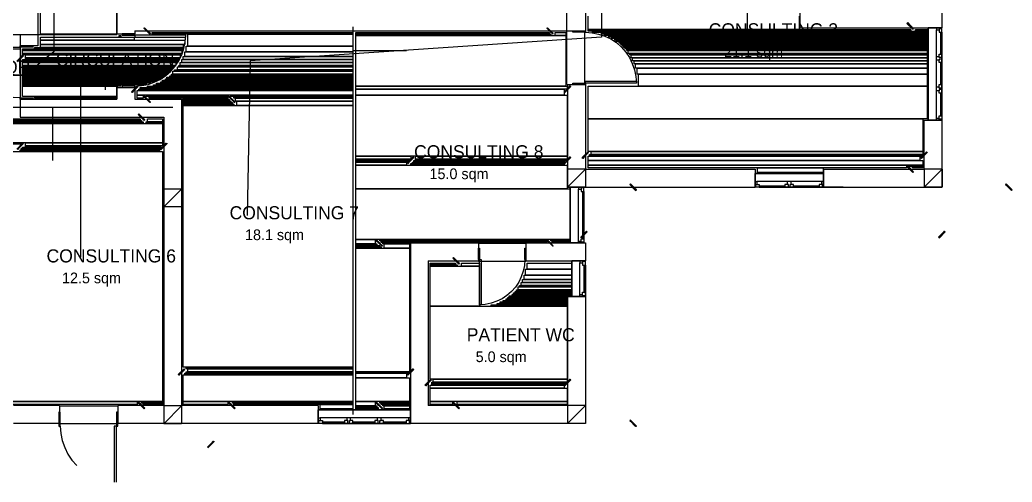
# Model space of a CAD drawing. Header units: millimetres. Extents: x -1419 to 55175, y -17366 to 3110.
# Drawn here: x 37899 to 54571, y -17305 to -9535 of the extents above; entities that cross this region are included whole.
import ezdxf

# ---------------------------------------------------------------- set-up
doc = ezdxf.new("R2010")
doc.units = ezdxf.units.MM
for name, color, linetype in [('COLUMN', 7, 'CONTINUOUS'), ('DOOR-EXISTING', 8, 'CONTINUOUS'), ('DOOR-NEW', 1, 'CONTINUOUS'), ('FLOW-PATIENT', 5, 'CONTINUOUS'), ('OPENING-CASED', 4, 'CONTINUOUS'), ('ROOM-AREA', 8, 'CONTINUOUS'), ('ROOM-TEXT', 7, 'CONTINUOUS'), ('WALL-EXISTING', 7, 'CONTINUOUS'), ('WALL-NEW', 1, 'CONTINUOUS'), ('ZONE-CLINIC', 5, 'CONTINUOUS'), ('ZONE-COMMON', 8, 'CONTINUOUS')]:
    doc.layers.add(name, color=color, linetype=linetype)

msp = doc.modelspace()

# ---------------------------------------------------------------- linework, layer by layer
at = {"layer": 'COLUMN'}
for p, q in [((39980.5, -9677), (39990.3, -9667.2)), ((39990.3, -9667.2), (40091.4, -9765.1)), ((46750.5, -9677), (46763.6, -9667.2)), ((46763.6, -9667.2), (46861.4, -9765.1)), ((52802.7, -9595.5), (52815.8, -9582.4)), ((52913.7, -9683.5), (52802.7, -9595.5)), ((52802.7, -9595.5), (52903.9, -9693.3)), ((52913.7, -9683.5), (52802.7, -9595.5)), ((52815.8, -9582.4), (52913.7, -9683.5)), ((40091.4, -9765.1), (39980.5, -9677)), ((39980.5, -9677), (40081.6, -9774.9)), ((40091.4, -9765.1), (39980.5, -9677)), ((40081.6, -9774.9), (40091.4, -9765.1)), ((46861.4, -9765.1), (46750.5, -9677)), ((46750.5, -9677), (46851.6, -9774.9)), ((46861.4, -9765.1), (46750.5, -9677)), ((46851.6, -9774.9), (46861.4, -9765.1)), ((52903.9, -9693.3), (52913.7, -9683.5)), ((37944.6, -10127.3), (37846.7, -10228.4)), ((37856.5, -10238.2), (37944.6, -10127.3)), ((37856.5, -10238.2), (37944.6, -10127.3)), ((37957.7, -10140.3), (37856.5, -10238.2)), ((37944.6, -10127.3), (37957.7, -10140.3)), ((39775, -10747.2), (39876.1, -10646)), ((39876.1, -10646), (39784.7, -10757)), ((39876.1, -10646), (39784.7, -10757)), ((39784.7, -10757), (39885.9, -10655.8)), ((39885.9, -10655.8), (39876.1, -10646)), ((47145.3, -10646), (47047.4, -10747.2)), ((47057.2, -10757), (47145.3, -10646)), ((47057.2, -10757), (47145.3, -10646)), ((47155.1, -10655.8), (47057.2, -10757)), ((47145.3, -10646), (47155.1, -10655.8)), ((39784.7, -10757), (39775, -10747.2)), ((39990.3, -10815.7), (39980.5, -10825.5)), ((39980.5, -10825.5), (40091.4, -10916.8)), ((39980.5, -10825.5), (40091.4, -10916.8)), ((40081.6, -10926.6), (39980.5, -10825.5)), ((40091.4, -10916.8), (39990.3, -10815.7)), ((41403, -10825.5), (41416.1, -10815.7)), ((41514, -10916.8), (41403, -10825.5)), ((41403, -10825.5), (41504.2, -10926.6)), ((41514, -10916.8), (41403, -10825.5)), ((41416.1, -10815.7), (41514, -10916.8)), ((47047.4, -10747.2), (47057.2, -10757)), ((40091.4, -10916.8), (40081.6, -10926.6)), ((41504.2, -10926.6), (41514, -10916.8)), ((39885.9, -11125.6), (39895.7, -11115.8)), ((39996.8, -11217), (39885.9, -11125.6)), ((39885.9, -11125.6), (39987, -11226.8)), ((39996.8, -11217), (39885.9, -11125.6)), ((39895.7, -11115.8), (39996.8, -11217)), ((39987, -11226.8), (39996.8, -11217)), ((37846.7, -11706.4), (37944.6, -11605.2)), ((37944.6, -11605.2), (37856.5, -11716.2)), ((37944.6, -11605.2), (37856.5, -11716.2)), ((37856.5, -11716.2), (37957.7, -11615)), ((37957.7, -11615), (37944.6, -11605.2)), ((40359, -11605.2), (40261.1, -11706.4)), ((40270.9, -11716.2), (40359, -11605.2)), ((40270.9, -11716.2), (40359, -11605.2)), ((40372, -11615), (40270.9, -11716.2)), ((40359, -11605.2), (40372, -11615)), ((40261.1, -11706.4), (40270.9, -11716.2)), ((44404.7, -11938), (44505.8, -11836.9)), ((44505.8, -11836.9), (44417.7, -11947.8)), ((44505.8, -11836.9), (44417.7, -11947.8)), ((44515.6, -11846.7), (44505.8, -11836.9)), ((47145.3, -11836.9), (47047.4, -11938)), ((47057.2, -11947.8), (47145.3, -11836.9)), ((47057.2, -11947.8), (47145.3, -11836.9)), ((47145.3, -11836.9), (47155.1, -11846.7)), ((47344.3, -11849.9), (47445.5, -11752.1)), ((47445.5, -11752.1), (47357.4, -11863)), ((47445.5, -11752.1), (47357.4, -11863)), ((47357.4, -11863), (47455.2, -11761.9)), ((47455.2, -11761.9), (47445.5, -11752.1)), ((53135.5, -11752.1), (53037.6, -11849.9)), ((53047.4, -11863), (53135.5, -11752.1)), ((53047.4, -11863), (53135.5, -11752.1)), ((53145.3, -11761.9), (53047.4, -11863)), ((53135.5, -11752.1), (53145.3, -11761.9)), ((44417.7, -11947.8), (44404.7, -11938)), ((44417.7, -11947.8), (44515.6, -11846.7)), ((47047.4, -11938), (47057.2, -11947.8)), ((47155.1, -11846.7), (47057.2, -11947.8)), ((47357.4, -11863), (47344.3, -11849.9)), ((52815.8, -11990.2), (52802.7, -12000)), ((52802.7, -12000), (52913.7, -12091.4)), ((52802.7, -12000), (52913.7, -12091.4)), ((52903.9, -12101.2), (52802.7, -12000)), ((52913.7, -12091.4), (52815.8, -11990.2)), ((53037.6, -11849.9), (53047.4, -11863)), ((47102.9, -12045.7), (47102.9, -12345.9)), ((47102.9, -12345.9), (47403, -12045.7)), ((47403, -12045.7), (47102.9, -12045.7)), ((47102.9, -12345.9), (47403, -12045.7)), ((47403, -12045.7), (47403, -12345.9)), ((52913.7, -12091.4), (52903.9, -12101.2)), ((53093.1, -12045.7), (53093.1, -12345.9)), ((53093.1, -12345.9), (53393.3, -12045.7)), ((53393.3, -12045.7), (53093.1, -12045.7)), ((53093.1, -12345.9), (53393.3, -12045.7)), ((53393.3, -12045.7), (53393.3, -12345.9)), ((48146.9, -12300.2), (48156.7, -12290.4)), ((48257.9, -12391.5), (48146.9, -12300.2)), ((48146.9, -12300.2), (48244.8, -12401.3)), ((48257.9, -12391.5), (48146.9, -12300.2)), ((48156.7, -12290.4), (48257.9, -12391.5)), ((54469.9, -12290.4), (54460.1, -12300.2)), ((54460.1, -12300.2), (54571.1, -12391.5)), ((54460.1, -12300.2), (54571.1, -12391.5)), ((54561.3, -12401.3), (54460.1, -12300.2)), ((54571.1, -12391.5), (54469.9, -12290.4)), ((40316.6, -12378.5), (40316.6, -12678.7)), ((40316.6, -12678.7), (40616.7, -12378.5)), ((40616.7, -12378.5), (40316.6, -12378.5)), ((40316.6, -12678.7), (40616.7, -12378.5)), ((40616.7, -12378.5), (40616.7, -12678.7)), ((47403, -12345.9), (47102.9, -12345.9)), ((48244.8, -12401.3), (48257.9, -12391.5)), ((53393.3, -12345.9), (53093.1, -12345.9)), ((54571.1, -12391.5), (54561.3, -12401.3)), ((40616.7, -12678.7), (40316.6, -12678.7)), ((47321.5, -13187.6), (47419.3, -13086.5)), ((47419.3, -13086.5), (47331.3, -13197.4)), ((47419.3, -13086.5), (47331.3, -13197.4)), ((47331.3, -13197.4), (47432.4, -13099.5)), ((47432.4, -13099.5), (47419.3, -13086.5)), ((53435.7, -13086.5), (53334.5, -13187.6)), ((53347.6, -13197.4), (53435.7, -13086.5)), ((53347.6, -13197.4), (53435.7, -13086.5)), ((53445.5, -13099.5), (53347.6, -13197.4)), ((53435.7, -13086.5), (53445.5, -13099.5)), ((43882.6, -13243.1), (43892.4, -13230)), ((43993.6, -13331.2), (43882.6, -13243.1)), ((43882.6, -13243.1), (43983.8, -13341)), ((43993.6, -13331.2), (43882.6, -13243.1)), ((43892.4, -13230), (43993.6, -13331.2)), ((43983.8, -13341), (43993.6, -13331.2)), ((46763.6, -13230), (46750.5, -13243.1)), ((46750.5, -13243.1), (46861.4, -13331.2)), ((46750.5, -13243.1), (46861.4, -13331.2)), ((46851.6, -13341), (46750.5, -13243.1)), ((46861.4, -13331.2), (46763.6, -13230)), ((46861.4, -13331.2), (46851.6, -13341)), ((47331.3, -13197.4), (47321.5, -13187.6)), ((53334.5, -13187.6), (53347.6, -13197.4)), ((45174.6, -13543.3), (45184.4, -13530.2)), ((45285.6, -13631.4), (45174.6, -13543.3)), ((45174.6, -13543.3), (45272.5, -13641.1)), ((45285.6, -13631.4), (45174.6, -13543.3)), ((45184.4, -13530.2), (45285.6, -13631.4)), ((45272.5, -13641.1), (45285.6, -13631.4)), ((40561.3, -15497.6), (40659.1, -15399.7)), ((40571, -15507.4), (40561.3, -15497.6)), ((40659.1, -15399.7), (40571, -15507.4)), ((40659.1, -15399.7), (40571, -15507.4)), ((40571, -15507.4), (40672.2, -15409.5)), ((40672.2, -15409.5), (40659.1, -15399.7)), ((44505.8, -15399.7), (44404.7, -15497.6)), ((44404.7, -15497.6), (44417.7, -15507.4)), ((44417.7, -15507.4), (44505.8, -15399.7)), ((44417.7, -15507.4), (44505.8, -15399.7)), ((44515.6, -15409.5), (44417.7, -15507.4)), ((44505.8, -15399.7), (44515.6, -15409.5)), ((44704.8, -15673.8), (44806, -15575.9)), ((44806, -15575.9), (44717.9, -15686.8)), ((44806, -15575.9), (44717.9, -15686.8)), ((44717.9, -15686.8), (44815.8, -15585.7)), ((44815.8, -15585.7), (44806, -15575.9)), ((47145.3, -15575.9), (47047.4, -15673.8)), ((47057.2, -15686.8), (47145.3, -15575.9)), ((47057.2, -15686.8), (47145.3, -15575.9)), ((47155.1, -15585.7), (47057.2, -15686.8)), ((47145.3, -15575.9), (47155.1, -15585.7)), ((44717.9, -15686.8), (44704.8, -15673.8)), ((47047.4, -15673.8), (47057.2, -15686.8)), ((39895.7, -15960.9), (39885.9, -15970.7)), ((39885.9, -15970.7), (39996.8, -16062)), ((39885.9, -15970.7), (39996.8, -16062)), ((39987, -16071.8), (39885.9, -15970.7)), ((39996.8, -16062), (39895.7, -15960.9)), ((41416.1, -15960.9), (41403, -15970.7)), ((41403, -15970.7), (41514, -16062)), ((41403, -15970.7), (41514, -16062)), ((41504.2, -16071.8), (41403, -15970.7)), ((41514, -16062), (41416.1, -15960.9)), ((43892.4, -15960.9), (43882.6, -15970.7)), ((43882.6, -15970.7), (43993.6, -16062)), ((43882.6, -15970.7), (43993.6, -16062)), ((43983.8, -16071.8), (43882.6, -15970.7)), ((43993.6, -16062), (43892.4, -15960.9)), ((45184.4, -15960.9), (45174.6, -15970.7)), ((45174.6, -15970.7), (45285.6, -16062)), ((45174.6, -15970.7), (45285.6, -16062)), ((45272.5, -16071.8), (45174.6, -15970.7)), ((45285.6, -16062), (45184.4, -15960.9)), ((39996.8, -16062), (39987, -16071.8)), ((40316.6, -16022.9), (40316.6, -16323)), ((40316.6, -16323), (40616.7, -16022.9)), ((40616.7, -16022.9), (40316.6, -16022.9)), ((40316.6, -16323), (40616.7, -16022.9)), ((40616.7, -16022.9), (40616.7, -16323)), ((41514, -16062), (41504.2, -16071.8)), ((43993.6, -16062), (43983.8, -16071.8)), ((45285.6, -16062), (45272.5, -16071.8)), ((47102.9, -16016.3), (47102.9, -16316.5)), ((47102.9, -16316.5), (47403, -16016.3)), ((47403, -16016.3), (47102.9, -16016.3)), ((47102.9, -16316.5), (47403, -16016.3)), ((47403, -16016.3), (47403, -16316.5)), ((40616.7, -16323), (40316.6, -16323)), ((47403, -16316.5), (47102.9, -16316.5)), ((48156.7, -16261), (48146.9, -16270.8)), ((48146.9, -16270.8), (48257.9, -16362.2)), ((48146.9, -16270.8), (48257.9, -16362.2)), ((48244.8, -16372), (48146.9, -16270.8)), ((48257.9, -16362.2), (48156.7, -16261)), ((48257.9, -16362.2), (48244.8, -16372)), ((41151.8, -16613.4), (41050.7, -16714.6)), ((41060.4, -16724.3), (41151.8, -16613.4)), ((41060.4, -16724.3), (41151.8, -16613.4)), ((41161.6, -16623.2), (41060.4, -16724.3)), ((41151.8, -16613.4), (41161.6, -16623.2)), ((41050.7, -16714.6), (41060.4, -16724.3))]:
    msp.add_line(p, q, dxfattribs=at)
at = {"layer": 'DOOR-EXISTING'}
for p, q in [((39830.4, -9771.6), (39618.4, -9771.6)), ((39618.4, -9771.6), (39618.4, -9794.5)), ((39618.4, -9794.5), (39830.4, -9794.5)), ((39830.4, -9794.5), (39830.4, -9771.6)), ((40685.2, -9794.5), (39830.4, -9794.5)), ((39830.4, -9794.5), (39830.4, -9827.1)), ((39830.4, -9827.1), (40685.2, -9827.1)), ((40678.7, -9905.4), (40685.2, -9794.5)), ((40685.2, -9827.1), (40685.2, -9794.5)), ((47187.7, -9742.3), (47187.7, -9719.4)), ((47187.7, -9719.4), (47399.8, -9719.4)), ((47399.8, -9742.3), (47187.7, -9742.3)), ((47399.8, -9719.4), (47399.8, -9742.3)), ((47399.8, -9742.3), (47514, -9752.1)), ((47514, -9752.1), (47621.6, -9774.9)), ((47621.6, -9774.9), (47729.3, -9810.8)), ((47729.3, -9810.8), (47830.4, -9856.5)), ((53161.6, -10515.5), (53161.6, -9670.5)), ((53161.6, -9670.5), (53161.6, -11220.3)), ((53390, -9670.5), (53161.6, -9670.5)), ((53298.6, -9670.5), (53298.6, -9703.1)), ((53298.6, -9703.1), (53344.3, -9703.1)), ((53298.6, -10610.1), (53298.6, -9703.1)), ((53390, -9683.5), (53344.3, -9683.5)), ((53344.3, -9683.5), (53344.3, -9703.1)), ((53344.3, -9703.1), (53344.3, -9742.3)), ((53344.3, -9742.3), (53390, -9742.3)), ((53367.2, -9742.3), (53367.2, -10111)), ((53390, -9742.3), (53390, -9670.5)), ((53390, -9742.3), (53390, -10515.5)), ((53390, -11148.5), (53390, -9742.3)), ((37044.1, -9993.5), (37902.2, -9993.5)), ((37902.2, -9993.5), (37902.2, -9970.7)), ((37902.2, -9970.7), (38114.3, -9970.7)), ((38114.3, -9993.5), (37902.2, -9993.5)), ((37902.2, -9993.5), (37902.2, -10026.1)), ((38114.3, -9970.7), (38114.3, -9993.5)), ((40655.9, -10016.3), (40678.7, -9905.4)), ((47830.4, -9856.5), (47921.8, -9918.5)), ((47921.8, -9918.5), (48006.6, -9993.5)), ((48006.6, -9993.5), (48081.7, -10078.3)), ((53390, -9973.9), (53390, -10443.7)), ((37902.2, -10026.1), (37044.1, -10026.1)), ((40571, -10221.9), (40620, -10120.7)), ((40620, -10120.7), (40655.9, -10016.3)), ((48081.7, -10078.3), (48143.7, -10169.7)), ((48143.7, -10169.7), (48189.3, -10270.8)), ((53298.6, -10182.7), (53298.6, -10150.1)), ((53298.6, -10150.1), (53344.3, -10150.1)), ((53344.3, -10150.1), (53344.3, -10111)), ((53344.3, -10111), (53390, -10111)), ((53344.3, -10169.7), (53344.3, -10150.1)), ((53390, -10169.7), (53344.3, -10169.7)), ((53390, -10111), (53390, -10182.7)), ((40434, -10398.1), (40509.1, -10313.2)), ((40509.1, -10313.2), (40571, -10221.9)), ((48189.3, -10270.8), (48225.2, -10375.2)), ((53298.6, -10215.4), (53298.6, -10182.7)), ((53344.3, -10215.4), (53298.6, -10215.4)), ((53390, -10195.8), (53344.3, -10195.8)), ((53344.3, -10195.8), (53344.3, -10215.4)), ((53344.3, -10254.5), (53344.3, -10215.4)), ((53390, -10254.5), (53344.3, -10254.5)), ((53367.2, -10254.5), (53367.2, -10623.2)), ((53390, -10182.7), (53390, -10254.5)), ((40257.8, -10535.1), (40352.4, -10473.1)), ((40352.4, -10473.1), (40434, -10398.1)), ((48225.2, -10375.2), (48248.1, -10486.2)), ((48248.1, -10486.2), (48257.9, -10600.3)), ((39830.4, -10649.3), (39618.4, -10649.3)), ((39618.4, -10649.3), (39618.4, -10672.1)), ((39830.4, -10649.3), (39944.6, -10639.5)), ((39830.4, -10672.1), (39830.4, -10649.3)), ((39944.6, -10639.5), (40052.3, -10619.9)), ((40052.3, -10619.9), (40156.7, -10584)), ((40156.7, -10584), (40257.8, -10535.1)), ((47187.7, -10600.3), (47399.8, -10600.3)), ((47187.7, -10619.9), (47187.7, -10600.3)), ((47399.8, -10619.9), (47187.7, -10619.9)), ((47399.8, -10600.3), (47399.8, -10564.5)), ((47399.8, -10564.5), (48257.9, -10564.5)), ((47399.8, -10600.3), (47399.8, -10619.9)), ((48257.9, -10600.3), (47399.8, -10600.3)), ((48257.9, -10564.5), (48257.9, -10600.3)), ((53161.6, -11220.3), (53161.6, -10515.5)), ((53298.6, -11187.6), (53298.6, -10548.1)), ((53298.6, -10695), (53298.6, -10662.3)), ((53298.6, -10662.3), (53344.3, -10662.3)), ((53344.3, -10662.3), (53344.3, -10623.2)), ((53344.3, -10623.2), (53390, -10623.2)), ((53344.3, -10681.9), (53344.3, -10662.3)), ((53390, -10515.5), (53390, -11148.5)), ((53390, -10587.3), (53390, -11060.4)), ((53390, -10623.2), (53390, -10695)), ((39618.4, -10672.1), (39830.4, -10672.1)), ((53298.6, -10727.6), (53298.6, -10695)), ((53344.3, -10727.6), (53298.6, -10727.6)), ((53390, -10681.9), (53344.3, -10681.9)), ((53390, -10708), (53344.3, -10708)), ((53344.3, -10708), (53344.3, -10727.6)), ((53344.3, -10766.7), (53344.3, -10727.6)), ((53390, -10766.7), (53344.3, -10766.7)), ((53367.2, -10766.7), (53367.2, -11148.5)), ((53390, -10695), (53390, -10766.7)), ((37902.2, -10848.3), (37788, -10841.8)), ((37902.2, -10871.1), (37902.2, -10848.3)), ((37902.2, -10848.3), (38114.3, -10848.3)), ((38114.3, -10871.1), (37902.2, -10871.1)), ((38114.3, -10848.3), (38114.3, -10871.1)), ((53344.3, -11187.6), (53344.3, -11148.5)), ((53344.3, -11148.5), (53390, -11148.5)), ((53390, -11148.5), (53390, -11220.3)), ((53390, -11220.3), (53161.6, -11220.3)), ((53298.6, -11220.3), (53298.6, -11187.6)), ((53298.6, -11187.6), (53344.3, -11187.6)), ((53344.3, -11207.2), (53344.3, -11187.6)), ((53390, -11207.2), (53344.3, -11207.2)), ((51096.4, -12117.5), (50251.3, -12117.5)), ((50251.3, -12117.5), (51399.8, -12117.5)), ((50251.3, -12345.9), (50251.3, -12117.5)), ((51399.8, -12117.5), (51096.4, -12117.5)), ((51399.8, -12345.9), (51399.8, -12117.5)), ((50251.3, -12254.5), (50284, -12254.5)), ((50264.4, -12345.9), (50264.4, -12300.2)), ((50264.4, -12300.2), (50284, -12300.2)), ((50284, -12254.5), (50284, -12300.2)), ((51367.2, -12254.5), (50284, -12254.5)), ((50284, -12300.2), (50323.1, -12300.2)), ((50323.1, -12300.2), (50323.1, -12345.9)), ((50323.1, -12323), (50753.8, -12323)), ((50792.9, -12300.2), (50753.8, -12300.2)), ((50753.8, -12300.2), (50753.8, -12345.9)), ((50825.6, -12254.5), (50792.9, -12254.5)), ((50792.9, -12254.5), (50792.9, -12300.2)), ((50812.5, -12300.2), (50792.9, -12300.2)), ((50812.5, -12345.9), (50812.5, -12300.2)), ((50858.2, -12254.5), (50825.6, -12254.5)), ((50838.6, -12345.9), (50838.6, -12300.2)), ((50838.6, -12300.2), (50858.2, -12300.2)), ((50858.2, -12300.2), (50858.2, -12254.5)), ((50897.3, -12300.2), (50858.2, -12300.2)), ((50897.3, -12345.9), (50897.3, -12300.2)), ((50897.3, -12323), (51204, -12323)), ((50946.3, -12323), (51331.3, -12323)), ((51367.2, -12300.2), (51331.3, -12300.2)), ((51331.3, -12300.2), (51331.3, -12345.9)), ((51399.8, -12254.5), (51367.2, -12254.5)), ((51367.2, -12254.5), (51367.2, -12300.2)), ((51386.7, -12300.2), (51367.2, -12300.2)), ((51386.7, -12345.9), (51386.7, -12300.2)), ((47145.3, -13285.5), (47145.3, -12345.9)), ((47145.3, -12345.9), (47145.3, -13285.5)), ((47376.9, -12345.9), (47145.3, -12345.9)), ((47285.6, -12345.9), (47285.6, -12378.5)), ((47285.6, -12378.5), (47331.3, -12378.5)), ((47285.6, -13252.9), (47285.6, -12378.5)), ((47376.9, -12358.9), (47331.3, -12358.9)), ((47331.3, -12358.9), (47331.3, -12378.5)), ((47331.3, -12378.5), (47331.3, -12417.6)), ((47331.3, -12417.6), (47376.9, -12417.6)), ((47350.8, -12417.6), (47350.8, -12786.3)), ((47350.8, -12456.8), (47350.8, -13213.7)), ((47376.9, -12417.6), (47376.9, -12345.9)), ((47376.9, -12417.6), (47376.9, -13024.5)), ((47376.9, -13024.5), (47376.9, -12417.6)), ((50323.1, -12345.9), (50251.3, -12345.9)), ((50323.1, -12345.9), (51096.4, -12345.9)), ((51729.3, -12345.9), (50323.1, -12345.9)), ((50551.5, -12345.9), (51024.6, -12345.9)), ((50753.8, -12345.9), (50825.6, -12345.9)), ((50766.8, -12345.9), (51239.9, -12345.9)), ((50825.6, -12345.9), (50897.3, -12345.9)), ((51096.4, -12345.9), (51729.3, -12345.9)), ((51331.3, -12345.9), (51399.8, -12345.9)), ((47376.9, -13024.5), (47376.9, -13285.5)), ((47376.9, -13285.5), (47145.3, -13285.5)), ((47285.6, -13285.5), (47285.6, -13252.9)), ((47285.6, -13252.9), (47331.3, -13252.9)), ((47331.3, -13252.9), (47331.3, -13213.7)), ((47331.3, -13213.7), (47376.9, -13213.7)), ((47331.3, -13272.5), (47331.3, -13252.9)), ((47376.9, -13272.5), (47331.3, -13272.5)), ((47376.9, -13213.7), (47376.9, -13285.5)), ((45602.1, -13562.8), (45602.1, -13373.6)), ((45602.1, -13373.6), (45621.6, -13373.6)), ((45621.6, -13373.6), (45621.6, -13562.8)), ((46381.8, -13562.8), (46381.8, -13373.6)), ((46381.8, -13373.6), (46401.4, -13373.6)), ((46401.4, -13373.6), (46401.4, -13562.8)), ((45621.6, -13562.8), (45602.1, -13562.8)), ((45621.6, -14323), (45621.6, -13562.8)), ((45621.6, -13562.8), (45651, -13562.8)), ((45651, -13562.8), (45651, -14323)), ((46375.3, -13664), (46355.7, -13758.6)), ((46381.8, -13562.8), (46375.3, -13664)), ((46401.4, -13562.8), (46381.8, -13562.8)), ((47171.4, -14186), (47171.4, -13585.7)), ((47171.4, -13585.7), (47171.4, -14186)), ((47399.8, -13585.7), (47171.4, -13585.7)), ((47308.4, -13585.7), (47308.4, -13618.3)), ((47308.4, -13618.3), (47354.1, -13618.3)), ((47308.4, -14150.1), (47308.4, -13618.3)), ((47399.8, -13598.7), (47354.1, -13598.7)), ((47354.1, -13598.7), (47354.1, -13618.3)), ((47354.1, -13618.3), (47354.1, -13657.5)), ((47354.1, -13657.5), (47399.8, -13657.5)), ((47376.9, -13657.5), (47376.9, -14026.1)), ((47399.8, -13657.5), (47399.8, -13585.7)), ((47399.8, -13657.5), (47399.8, -14150.1)), ((47399.8, -14150.1), (47399.8, -13657.5)), ((46355.7, -13758.6), (46323.1, -13853.2)), ((47376.9, -13696.6), (47376.9, -14114.2)), ((46280.7, -13944.6), (46225.2, -14026.1)), ((46323.1, -13853.2), (46280.7, -13944.6)), ((47399.8, -13925), (47399.8, -14186)), ((46081.7, -14166.4), (46000.1, -14221.9)), ((46156.7, -14101.2), (46081.7, -14166.4)), ((46225.2, -14026.1), (46156.7, -14101.2)), ((47308.4, -14186), (47308.4, -14153.4)), ((47308.4, -14153.4), (47354.1, -14153.4)), ((47354.1, -14153.4), (47354.1, -14114.2)), ((47354.1, -14114.2), (47399.8, -14114.2)), ((47354.1, -14173), (47354.1, -14153.4)), ((47399.8, -14114.2), (47399.8, -14186)), ((45719.5, -14316.5), (45621.6, -14323)), ((45651, -14323), (45621.6, -14323)), ((45817.4, -14296.9), (45719.5, -14316.5)), ((45912, -14264.3), (45817.4, -14296.9)), ((46000.1, -14221.9), (45912, -14264.3)), ((47399.8, -14186), (47171.4, -14186)), ((47399.8, -14173), (47354.1, -14173)), ((38577.6, -16127.3), (38554.7, -16127.3)), ((38554.7, -16127.3), (38554.7, -16362.2)), ((38577.6, -16362.2), (38577.6, -16127.3)), ((39520.5, -16127.3), (39520.5, -16362.2)), ((39546.6, -16127.3), (39520.5, -16127.3)), ((39546.6, -16362.2), (39546.6, -16127.3)), ((43755.4, -16088.1), (42910.4, -16088.1)), ((42910.4, -16088.1), (44460.1, -16088.1)), ((42910.4, -16316.5), (42910.4, -16088.1)), ((44460.1, -16088.1), (43755.4, -16088.1)), ((44460.1, -16316.5), (44460.1, -16088.1)), ((42910.4, -16225.2), (42943, -16225.2)), ((42982.1, -16316.5), (42910.4, -16316.5)), ((42923.4, -16316.5), (42923.4, -16270.8)), ((42923.4, -16270.8), (42943, -16270.8)), ((42943, -16225.2), (42943, -16270.8)), ((43850, -16225.2), (42943, -16225.2)), ((42943, -16270.8), (42982.1, -16270.8)), ((42982.1, -16270.8), (42982.1, -16316.5)), ((42982.1, -16293.7), (43350.8, -16293.7)), ((42982.1, -16316.5), (43755.4, -16316.5)), ((44388.3, -16316.5), (42982.1, -16316.5)), ((43213.8, -16316.5), (43683.6, -16316.5)), ((43390, -16270.8), (43350.8, -16270.8)), ((43350.8, -16270.8), (43350.8, -16316.5)), ((43350.8, -16316.5), (43422.6, -16316.5)), ((43422.6, -16225.2), (43390, -16225.2)), ((43390, -16225.2), (43390, -16270.8)), ((43409.6, -16270.8), (43390, -16270.8)), ((43409.6, -16316.5), (43409.6, -16270.8)), ((43455.2, -16225.2), (43422.6, -16225.2)), ((43422.6, -16316.5), (43494.4, -16316.5)), ((43435.7, -16316.5), (43435.7, -16270.8)), ((43435.7, -16270.8), (43455.2, -16270.8)), ((43455.2, -16270.8), (43455.2, -16225.2)), ((43494.4, -16270.8), (43455.2, -16270.8)), ((43494.4, -16316.5), (43494.4, -16270.8)), ((43494.4, -16293.7), (43863.1, -16293.7)), ((43755.4, -16316.5), (44388.3, -16316.5)), ((44427.5, -16225.2), (43788, -16225.2)), ((43827.2, -16316.5), (44300.3, -16316.5)), ((43902.2, -16270.8), (43863.1, -16270.8)), ((43863.1, -16270.8), (43863.1, -16316.5)), ((43863.1, -16316.5), (43934.8, -16316.5)), ((43934.8, -16225.2), (43902.2, -16225.2)), ((43902.2, -16225.2), (43902.2, -16270.8)), ((43921.8, -16270.8), (43902.2, -16270.8)), ((43921.8, -16316.5), (43921.8, -16270.8)), ((43967.5, -16225.2), (43934.8, -16225.2)), ((43934.8, -16316.5), (44006.6, -16316.5)), ((43947.9, -16316.5), (43947.9, -16270.8)), ((43947.9, -16270.8), (43967.5, -16270.8)), ((43967.5, -16270.8), (43967.5, -16225.2)), ((44006.6, -16270.8), (43967.5, -16270.8)), ((44006.6, -16316.5), (44006.6, -16270.8)), ((44006.6, -16293.7), (44388.3, -16293.7)), ((44427.5, -16270.8), (44388.3, -16270.8)), ((44388.3, -16270.8), (44388.3, -16316.5)), ((44388.3, -16316.5), (44460.1, -16316.5)), ((44460.1, -16225.2), (44427.5, -16225.2)), ((44427.5, -16225.2), (44427.5, -16270.8)), ((44447.1, -16270.8), (44427.5, -16270.8)), ((44447.1, -16316.5), (44447.1, -16270.8)), ((38554.7, -16362.2), (38577.6, -16362.2)), ((38577.6, -16362.2), (38587.4, -16486.2)), ((38587.4, -16486.2), (38610.2, -16606.9)), ((39520.5, -16362.2), (39484.6, -16362.2)), ((39484.6, -16362.2), (39484.6, -17305.1)), ((39520.5, -16362.2), (39546.6, -16362.2)), ((39520.5, -17305.1), (39520.5, -16362.2)), ((38610.2, -16606.9), (38652.6, -16724.3)), ((38652.6, -16724.3), (38704.8, -16835.3)), ((38704.8, -16835.3), (38773.3, -16936.4)), ((38773.3, -16936.4), (38854.9, -17027.8))]:
    msp.add_line(p, q, dxfattribs=at)
at = {"layer": 'DOOR-NEW'}
for p, q in [((43495, -10050), (44395, -10050)), ((38445, -11000), (38445, -11900))]:
    msp.add_line(p, q, dxfattribs=at)
at = {"layer": 'FLOW-PATIENT'}
for p, q in [((47670, -6575), (47670, -9825)), ((38470, -6925), (38470, -10075)), ((50120, -8825), (50120, -9825)), ((47670, -9825), (41770, -10225)), ((38470, -10075), (37970, -10475)), ((41770, -10225), (41720, -12825)), ((37970, -10475), (33620, -10425)), ((36320, -10425), (38920, -10475)), ((38920, -10475), (38920, -13525))]:
    msp.add_line(p, q, dxfattribs=at)
at = {"layer": 'OPENING-CASED'}
for p, q in [((47085, -9422.5), (47085, -10619.9)), ((37902.2, -9780), (39530.3, -9780)), ((47385, -9719.4), (47385, -10619.9)), ((37905, -9970.7), (37905, -10871.1)), ((45602.1, -13290), (46401.4, -13290)), ((45602.1, -13590), (46401.4, -13590)), ((38564.5, -16020), (39546.6, -16020)), ((38564.5, -16320), (39546.6, -16320))]:
    msp.add_line(p, q, dxfattribs=at)
at = {"layer": 'WALL-EXISTING'}
for p, q in [((53390, -6939.7), (53390, -9670.5)), ((47399.8, -8329.5), (47399.8, -9719.4)), ((51001.7, -8179.5), (51001.7, -9670.5)), ((38202.4, -9305.1), (38202.4, -9970.7)), ((39530.3, -9422.5), (39530.3, -9719.4)), ((39530.3, -9422.5), (39530.3, -9771.6)), ((37902.2, -9788), (34982.1, -9788)), ((37902.2, -9788), (37902.2, -9970.7)), ((39530.3, -9771.6), (39830.4, -9771.6)), ((39830.4, -9719.4), (47399.8, -9719.4)), ((39830.4, -9719.4), (39830.4, -9771.6)), ((51001.7, -9670.5), (53390, -9670.5)), ((38202.4, -9970.7), (37902.2, -9970.7)), ((47099.6, -10619.9), (47399.8, -10619.9)), ((47099.6, -10619.9), (47099.6, -12345.9)), ((47399.8, -10619.9), (47399.8, -12045.7)), ((39530.3, -10672.1), (39830.4, -10672.1)), ((39530.3, -10672.1), (39530.3, -10871.1)), ((39830.4, -10672.1), (39830.4, -10871.1)), ((37902.2, -10871.1), (39530.3, -10871.1)), ((37902.2, -10871.1), (37902.2, -11171.3)), ((39830.4, -10871.1), (40616.7, -10871.1)), ((40616.7, -10871.1), (40616.7, -16016.3)), ((37902.2, -11171.3), (40316.6, -11171.3)), ((40316.6, -11171.3), (40316.6, -16016.3)), ((53089.8, -11220.3), (53390, -11220.3)), ((53089.8, -11220.3), (53089.8, -12045.7)), ((53390, -11220.3), (53390, -12345.9)), ((47399.8, -12045.7), (50251.3, -12045.7)), ((50251.3, -12045.7), (50251.3, -12345.9)), ((51399.8, -12045.7), (53089.8, -12045.7)), ((51399.8, -12045.7), (51399.8, -12345.9)), ((47099.6, -12345.9), (50251.3, -12345.9)), ((51399.8, -12345.9), (53390, -12345.9)), ((44460.1, -13285.5), (45602.1, -13285.5)), ((44460.1, -13285.5), (44460.1, -16316.5)), ((45602.1, -13285.5), (45602.1, -13585.7)), ((46401.4, -13285.5), (47399.8, -13285.5)), ((46401.4, -13285.5), (46401.4, -13585.7)), ((47399.8, -13285.5), (47399.8, -13585.7)), ((44760.3, -13585.7), (45602.1, -13585.7)), ((44760.3, -13585.7), (44760.3, -16016.3)), ((46401.4, -13585.7), (47399.8, -13585.7)), ((47099.6, -14186), (47399.8, -14186)), ((47099.6, -14186), (47099.6, -16016.3)), ((47399.8, -14186), (47399.8, -16316.5)), ((38564.5, -16016.3), (37791.3, -16016.3)), ((38564.5, -16016.3), (38564.5, -16316.5)), ((39546.6, -16016.3), (39546.6, -16316.5)), ((40316.6, -16016.3), (39546.6, -16016.3)), ((42910.4, -16016.3), (40616.7, -16016.3)), ((42910.4, -16016.3), (42910.4, -16316.5)), ((47099.6, -16016.3), (44760.3, -16016.3)), ((38564.5, -16316.5), (37791.3, -16316.5)), ((40316.6, -16316.5), (39546.6, -16316.5)), ((42910.4, -16316.5), (40316.6, -16316.5)), ((47399.8, -16316.5), (44460.1, -16316.5))]:
    msp.add_line(p, q, dxfattribs=at)
at = {"layer": 'WALL-NEW'}
for p, q in [((43495, -9650), (43495, -16166)), ((32162, -11000), (40467, -11000))]:
    msp.add_line(p, q, dxfattribs=at)
at = {"layer": 'ZONE-CLINIC'}
for p, q in [((47445, -9700), (47445, -9475)), ((50995, -9475), (50995, -9700)), ((40120, -9750), (43495, -9750)), ((40120, -9775), (40120, -9750)), ((43495, -9775), (40120, -9775)), ((40720, -9775), (43495, -9775)), ((40720, -9975), (40720, -9775)), ((43495, -9750), (43495, -9775)), ((43495, -9775), (43495, -9975)), ((43545, -9750), (46795, -9750)), ((43545, -9775), (43545, -9750)), ((46795, -9775), (43545, -9775)), ((43545, -9775), (46820, -9775)), ((43545, -9800), (43545, -9775)), ((46820, -9800), (43545, -9800)), ((43545, -9800), (47070, -9800)), ((43545, -10650), (43545, -9800)), ((46795, -9750), (46795, -9775)), ((46820, -9775), (46820, -9800)), ((46895, -9750), (47070, -9750)), ((46895, -9800), (46895, -9750)), ((47070, -9800), (46895, -9800)), ((47070, -9750), (47070, -9800)), ((47070, -9800), (47070, -10650)), ((50995, -9700), (47445, -9700)), ((47445, -9700), (52870, -9700)), ((47445, -9725), (47445, -9700)), ((52870, -9725), (47445, -9725)), ((47520, -9725), (53145, -9725)), ((47520, -9750), (47520, -9725)), ((53145, -9750), (47520, -9750)), ((47670, -9750), (53145, -9750)), ((47670, -9775), (47670, -9750)), ((53145, -9775), (47670, -9775)), ((47720, -9775), (53145, -9775)), ((47720, -9800), (47720, -9775)), ((53145, -9800), (47720, -9800)), ((47795, -9800), (53145, -9800)), ((47795, -9825), (47795, -9800)), ((53145, -9825), (47795, -9825)), ((47845, -9825), (53145, -9825)), ((47845, -9850), (47845, -9825)), ((52870, -9700), (52870, -9725)), ((52945, -9700), (53145, -9700)), ((52945, -9725), (52945, -9700)), ((53145, -9725), (52945, -9725)), ((53145, -9700), (53145, -9725)), ((53145, -9725), (53145, -9750)), ((53145, -9750), (53145, -9775)), ((53145, -9775), (53145, -9800)), ((53145, -9800), (53145, -9825)), ((53145, -9825), (53145, -9850)), ((40695, -9975), (43495, -9975)), ((40695, -10075), (40695, -9975)), ((43495, -9975), (40720, -9975)), ((43495, -9975), (43495, -10075)), ((53145, -9850), (47845, -9850)), ((47895, -9850), (53145, -9850)), ((47895, -9875), (47895, -9850)), ((53145, -9875), (47895, -9875)), ((47920, -9875), (53145, -9875)), ((47920, -9900), (47920, -9875)), ((53145, -9900), (47920, -9900)), ((47970, -9900), (53145, -9900)), ((47970, -9925), (47970, -9900)), ((53145, -9925), (47970, -9925)), ((47995, -9925), (53145, -9925)), ((47995, -9950), (47995, -9925)), ((53145, -9950), (47995, -9950)), ((48020, -9950), (53145, -9950)), ((48020, -9975), (48020, -9950)), ((53145, -9975), (48020, -9975)), ((48045, -9975), (53145, -9975)), ((48045, -10000), (48045, -9975)), ((53145, -10000), (48045, -10000)), ((48070, -10000), (53145, -10000)), ((48070, -10025), (48070, -10000)), ((53145, -9850), (53145, -9875)), ((53145, -9875), (53145, -9900)), ((53145, -9900), (53145, -9925)), ((53145, -9925), (53145, -9950)), ((53145, -9950), (53145, -9975)), ((53145, -9975), (53145, -10000)), ((53145, -10000), (53145, -10025)), ((40645, -10150), (43495, -10150)), ((40645, -10200), (40645, -10150)), ((40670, -10075), (43495, -10075)), ((40670, -10150), (40670, -10075)), ((43495, -10150), (40670, -10150)), ((43495, -10075), (40695, -10075)), ((43495, -10075), (43495, -10150)), ((43495, -10150), (43495, -10200)), ((53145, -10025), (48070, -10025)), ((48095, -10025), (53145, -10025)), ((48095, -10050), (48095, -10025)), ((53145, -10050), (48095, -10050)), ((48120, -10050), (53145, -10050)), ((48120, -10100), (48120, -10050)), ((53145, -10100), (48120, -10100)), ((48145, -10100), (53145, -10100)), ((48145, -10125), (48145, -10100)), ((53145, -10125), (48145, -10125)), ((48170, -10125), (53145, -10125)), ((48170, -10175), (48170, -10125)), ((53145, -10025), (53145, -10050)), ((53145, -10050), (53145, -10100)), ((53145, -10100), (53145, -10125)), ((53145, -10125), (53145, -10175)), ((40545, -10325), (43495, -10325)), ((40545, -10375), (40545, -10325)), ((40570, -10300), (43495, -10300)), ((40570, -10325), (40570, -10300)), ((43495, -10325), (40570, -10325)), ((40595, -10250), (43495, -10250)), ((40595, -10300), (40595, -10250)), ((43495, -10300), (40595, -10300)), ((40620, -10200), (43495, -10200)), ((40620, -10250), (40620, -10200)), ((43495, -10250), (40620, -10250)), ((43495, -10200), (40645, -10200)), ((43495, -10200), (43495, -10250)), ((43495, -10250), (43495, -10300)), ((43495, -10300), (43495, -10325)), ((43495, -10325), (43495, -10375)), ((53145, -10175), (48170, -10175)), ((48195, -10175), (53145, -10175)), ((48195, -10225), (48195, -10175)), ((53145, -10225), (48195, -10225)), ((48220, -10225), (53145, -10225)), ((48220, -10275), (48220, -10225)), ((53145, -10275), (48220, -10275)), ((48245, -10275), (53145, -10275)), ((48245, -10350), (48245, -10275)), ((53145, -10175), (53145, -10225)), ((53145, -10225), (53145, -10275)), ((53145, -10275), (53145, -10350)), ((40370, -10500), (43495, -10500)), ((40370, -10525), (40370, -10500)), ((40420, -10475), (43495, -10475)), ((40420, -10500), (40420, -10475)), ((43495, -10500), (40420, -10500)), ((40445, -10450), (43495, -10450)), ((40445, -10475), (40445, -10450)), ((43495, -10475), (40445, -10475)), ((40470, -10400), (43495, -10400)), ((40470, -10450), (40470, -10400)), ((43495, -10450), (40470, -10450)), ((40495, -10375), (43495, -10375)), ((40495, -10400), (40495, -10375)), ((43495, -10400), (40495, -10400)), ((43495, -10375), (40545, -10375)), ((43495, -10375), (43495, -10400)), ((43495, -10400), (43495, -10450)), ((43495, -10450), (43495, -10475)), ((43495, -10475), (43495, -10500)), ((43495, -10500), (43495, -10525)), ((53145, -10350), (48245, -10350)), ((48270, -10350), (53145, -10350)), ((48270, -10450), (48270, -10350)), ((53145, -10450), (48270, -10450)), ((48295, -10450), (53145, -10450)), ((48295, -10650), (48295, -10450)), ((53145, -10350), (53145, -10450)), ((53145, -10450), (53145, -10650)), ((40045, -10650), (43495, -10650)), ((40045, -10675), (40045, -10650)), ((40145, -10625), (43495, -10625)), ((40145, -10650), (40145, -10625)), ((43495, -10650), (40145, -10650)), ((40195, -10600), (43495, -10600)), ((40195, -10625), (40195, -10600)), ((43495, -10625), (40195, -10625)), ((40270, -10575), (43495, -10575)), ((40270, -10600), (40270, -10575)), ((43495, -10600), (40270, -10600)), ((40295, -10550), (43495, -10550)), ((40295, -10575), (40295, -10550)), ((43495, -10575), (40295, -10575)), ((40345, -10525), (43495, -10525)), ((40345, -10550), (40345, -10525)), ((43495, -10550), (40345, -10550)), ((43495, -10525), (40370, -10525)), ((43495, -10525), (43495, -10550)), ((43495, -10550), (43495, -10575)), ((43495, -10575), (43495, -10600)), ((43495, -10600), (43495, -10625)), ((43495, -10625), (43495, -10650)), ((43495, -10650), (43495, -10675)), ((47070, -10650), (43545, -10650)), ((43545, -10650), (47095, -10650)), ((43545, -10700), (43545, -10650)), ((47095, -10650), (47095, -10700)), ((47445, -10650), (53145, -10650)), ((47445, -11200), (47445, -10650)), ((53145, -10650), (48295, -10650)), ((53145, -10650), (53145, -11200)), ((39870, -10725), (43495, -10725)), ((39870, -10800), (39870, -10725)), ((43495, -10800), (39870, -10800)), ((39870, -10800), (39970, -10800)), ((39870, -10850), (39870, -10800)), ((39895, -10700), (43495, -10700)), ((39895, -10725), (39895, -10700)), ((43495, -10725), (39895, -10725)), ((39920, -10675), (43495, -10675)), ((39920, -10700), (39920, -10675)), ((43495, -10700), (39920, -10700)), ((39970, -10800), (39970, -10850)), ((40020, -10800), (41395, -10800)), ((40020, -10825), (40020, -10800)), ((41395, -10825), (40020, -10825)), ((43495, -10675), (40045, -10675)), ((40070, -10825), (41395, -10825)), ((40070, -10850), (40070, -10825)), ((41395, -10800), (41395, -10825)), ((41395, -10825), (41395, -10850)), ((41445, -10800), (43495, -10800)), ((41445, -10825), (41445, -10800)), ((43495, -10825), (41445, -10825)), ((41495, -10825), (43495, -10825)), ((41495, -10850), (41495, -10825)), ((43495, -10675), (43495, -10700)), ((43495, -10700), (43495, -10725)), ((43495, -10725), (43495, -10800)), ((43495, -10800), (43495, -10825)), ((43495, -10825), (43495, -10850)), ((47095, -10700), (43545, -10700)), ((43545, -10700), (47045, -10700)), ((43545, -10800), (43545, -10700)), ((43545, -10800), (47095, -10800)), ((43545, -11825), (43545, -10800)), ((47045, -10800), (43545, -10800)), ((47045, -10700), (47045, -10800)), ((47095, -10800), (47095, -11825)), ((39970, -10850), (39870, -10850)), ((41395, -10850), (40070, -10850)), ((40645, -10850), (41395, -10850)), ((40645, -10875), (40645, -10850)), ((41395, -10875), (40645, -10875)), ((40645, -10875), (41420, -10875)), ((40645, -10900), (40645, -10875)), ((41420, -10900), (40645, -10900)), ((40645, -10900), (41445, -10900)), ((40645, -10925), (40645, -10900)), ((41445, -10925), (40645, -10925)), ((40645, -10925), (41470, -10925)), ((40645, -10950), (40645, -10925)), ((41470, -10950), (40645, -10950)), ((40645, -10950), (41495, -10950)), ((40645, -10975), (40645, -10950)), ((40645, -10975), (43495, -10975)), ((40645, -15375), (40645, -10975)), ((41495, -10975), (40645, -10975)), ((41395, -10850), (41395, -10875)), ((41420, -10875), (41420, -10900)), ((41445, -10900), (41445, -10925)), ((41470, -10925), (41470, -10950)), ((43495, -10850), (41495, -10850)), ((41495, -10950), (41495, -10975)), ((41520, -10850), (43495, -10850)), ((41520, -10900), (41520, -10850)), ((43495, -10900), (41520, -10900)), ((41545, -10900), (43495, -10900)), ((41545, -10975), (41545, -10900)), ((43495, -10975), (41545, -10975)), ((43495, -10850), (43495, -10900)), ((43495, -10900), (43495, -10975)), ((43495, -10975), (43495, -15375)), ((37695, -11200), (39920, -11200)), ((39920, -11225), (37695, -11225)), ((37695, -11225), (39945, -11225)), ((39945, -11250), (37695, -11250)), ((37695, -11250), (39970, -11250)), ((39970, -11275), (37695, -11275)), ((37695, -11275), (40295, -11275)), ((39920, -11200), (39920, -11225)), ((39945, -11225), (39945, -11250)), ((39970, -11250), (39970, -11275)), ((40020, -11250), (40295, -11250)), ((40020, -11275), (40020, -11250)), ((40295, -11275), (40020, -11275)), ((40045, -11200), (40295, -11200)), ((40045, -11250), (40045, -11200)), ((40295, -11250), (40045, -11250)), ((40295, -11200), (40295, -11250)), ((40295, -11250), (40295, -11275)), ((40295, -11275), (40295, -11600)), ((53145, -11200), (47445, -11200)), ((47445, -11200), (53070, -11200)), ((47445, -11750), (47445, -11200)), ((53070, -11200), (53070, -11750)), ((40295, -11600), (37695, -11600)), ((37695, -11600), (37920, -11600)), ((37920, -11625), (37695, -11625)), ((37920, -11600), (37920, -11625)), ((37995, -11600), (40295, -11600)), ((37995, -11650), (37995, -11600)), ((40295, -11650), (37995, -11650)), ((37995, -11650), (40270, -11650)), ((37995, -11675), (37995, -11650)), ((40270, -11650), (40270, -11675)), ((40295, -11600), (40295, -11650)), ((37695, -11750), (40295, -11750)), ((37895, -11725), (40245, -11725)), ((40245, -11750), (37895, -11750)), ((37920, -11700), (40245, -11700)), ((37920, -11725), (37920, -11700)), ((40245, -11725), (37920, -11725)), ((37945, -11675), (40270, -11675)), ((37945, -11700), (37945, -11675)), ((40270, -11700), (37945, -11700)), ((40270, -11675), (37995, -11675)), ((40245, -11700), (40245, -11725)), ((40245, -11725), (40245, -11750)), ((40270, -11675), (40270, -11700)), ((40295, -11750), (40295, -15950)), ((47095, -11825), (43545, -11825)), ((43545, -11825), (44470, -11825)), ((43545, -11875), (43545, -11825)), ((44470, -11825), (44470, -11875)), ((44545, -11825), (47095, -11825)), ((44545, -11875), (44545, -11825)), ((47095, -11825), (47095, -11875)), ((53070, -11750), (47445, -11750)), ((47445, -11825), (53020, -11825)), ((47445, -11900), (47445, -11825)), ((47470, -11800), (53070, -11800)), ((47470, -11825), (47470, -11800)), ((53070, -11825), (47470, -11825)), ((47495, -11750), (53070, -11750)), ((47495, -11800), (47495, -11750)), ((53070, -11800), (47495, -11800)), ((53020, -11825), (53020, -11900)), ((53070, -11750), (53070, -11800)), ((53070, -11800), (53070, -11825)), ((44470, -11875), (43545, -11875)), ((43545, -11875), (44445, -11875)), ((43545, -11900), (43545, -11875)), ((44445, -11900), (43545, -11900)), ((43545, -11900), (44420, -11900)), ((43545, -11925), (43545, -11900)), ((44420, -11925), (43545, -11925)), ((43545, -11925), (44395, -11925)), ((43545, -11975), (43545, -11925)), ((43545, -11975), (47095, -11975)), ((43545, -12375), (43545, -11975)), ((44395, -11975), (43545, -11975)), ((44395, -11925), (44395, -11975)), ((44420, -11900), (44420, -11925)), ((44445, -11875), (44445, -11900)), ((44470, -11950), (47045, -11950)), ((44470, -11975), (44470, -11950)), ((47045, -11975), (44470, -11975)), ((44495, -11925), (47045, -11925)), ((44495, -11950), (44495, -11925)), ((47045, -11950), (44495, -11950)), ((44520, -11900), (47045, -11900)), ((44520, -11925), (44520, -11900)), ((47045, -11925), (44520, -11925)), ((47095, -11875), (44545, -11875)), ((44545, -11875), (47070, -11875)), ((44545, -11900), (44545, -11875)), ((47070, -11900), (44545, -11900)), ((47045, -11900), (47045, -11925)), ((47045, -11925), (47045, -11950)), ((47045, -11950), (47045, -11975)), ((47070, -11875), (47070, -11900)), ((47095, -11975), (47095, -12375)), ((47445, -11900), (53070, -11900)), ((47445, -11975), (47445, -11900)), ((53020, -11900), (47445, -11900)), ((53070, -11975), (47445, -11975)), ((47445, -11975), (52795, -11975)), ((47445, -12025), (47445, -11975)), ((52795, -11975), (52795, -12025)), ((52845, -11975), (53070, -11975)), ((52845, -12000), (52845, -11975)), ((53070, -12000), (52845, -12000)), ((52895, -12000), (53070, -12000)), ((52895, -12025), (52895, -12000)), ((53070, -11900), (53070, -11975)), ((53070, -11975), (53070, -12000)), ((53070, -12000), (53070, -12025)), ((52795, -12025), (47445, -12025)), ((50295, -12025), (51395, -12025)), ((50295, -12100), (50295, -12025)), ((51395, -12100), (50295, -12100)), ((51395, -12025), (51395, -12100)), ((53070, -12025), (52895, -12025)), ((47095, -12375), (43545, -12375)), ((43545, -12375), (47145, -12375)), ((43545, -13225), (43545, -12375)), ((47145, -12375), (47145, -13225)), ((47145, -13225), (43545, -13225)), ((43545, -13225), (43870, -13225)), ((43545, -13300), (43545, -13225)), ((43870, -13300), (43545, -13300)), ((43545, -13300), (43895, -13300)), ((43545, -13325), (43545, -13300)), ((43895, -13325), (43545, -13325)), ((43545, -13325), (43945, -13325)), ((43545, -13350), (43545, -13325)), ((43870, -13225), (43870, -13300)), ((43895, -13300), (43895, -13325)), ((43945, -13225), (46745, -13225)), ((43945, -13250), (43945, -13225)), ((46745, -13250), (43945, -13250)), ((43945, -13325), (43945, -13350)), ((43970, -13250), (46745, -13250)), ((43970, -13275), (43970, -13250)), ((46745, -13275), (43970, -13275)), ((43995, -13275), (44445, -13275)), ((43995, -13300), (43995, -13275)), ((44445, -13300), (43995, -13300)), ((44020, -13300), (44445, -13300)), ((44020, -13375), (44020, -13300)), ((44445, -13275), (44445, -13300)), ((44445, -13300), (44445, -13375)), ((46745, -13225), (46745, -13250)), ((46745, -13250), (46745, -13275)), ((46820, -13225), (47145, -13225)), ((46820, -13250), (46820, -13225)), ((47145, -13250), (46820, -13250)), ((46845, -13250), (47145, -13250)), ((46845, -13275), (46845, -13250)), ((47145, -13275), (46845, -13275)), ((47145, -13225), (47145, -13250)), ((47145, -13250), (47145, -13275)), ((43945, -13350), (43545, -13350)), ((43545, -13350), (43970, -13350)), ((43545, -13375), (43545, -13350)), ((43545, -13375), (44445, -13375)), ((43545, -15450), (43545, -13375)), ((43970, -13375), (43545, -13375)), ((43970, -13350), (43970, -13375)), ((44445, -13375), (44020, -13375)), ((44445, -13375), (44445, -15450)), ((43495, -15375), (40645, -15375)), ((40645, -15500), (43495, -15500)), ((40645, -15950), (40645, -15500)), ((40670, -15475), (43495, -15475)), ((40670, -15500), (40670, -15475)), ((43495, -15500), (40670, -15500)), ((40695, -15375), (43495, -15375)), ((40695, -15400), (40695, -15375)), ((43495, -15400), (40695, -15400)), ((40695, -15450), (43495, -15450)), ((40695, -15475), (40695, -15450)), ((43495, -15475), (40695, -15475)), ((40720, -15400), (43495, -15400)), ((40720, -15450), (40720, -15400)), ((43495, -15450), (40720, -15450)), ((43495, -15375), (43495, -15400)), ((43495, -15400), (43495, -15450)), ((43495, -15450), (43495, -15475)), ((43495, -15475), (43495, -15500)), ((43495, -15500), (43495, -15950)), ((44445, -15450), (43545, -15450)), ((43545, -15450), (44420, -15450)), ((43545, -15475), (43545, -15450)), ((44420, -15475), (43545, -15475)), ((43545, -15475), (44395, -15475)), ((43545, -15550), (43545, -15475)), ((44395, -15475), (44395, -15550)), ((44420, -15450), (44420, -15475)), ((43545, -15550), (44445, -15550)), ((43545, -15950), (43545, -15550)), ((44395, -15550), (43545, -15550)), ((44445, -15550), (44445, -15950)), ((40295, -15950), (37695, -15950)), ((37695, -15950), (39870, -15950)), ((39870, -16000), (37695, -16000)), ((39870, -15950), (39870, -16000)), ((39945, -15950), (40295, -15950)), ((39945, -15975), (39945, -15950)), ((40295, -15975), (39945, -15975)), ((39970, -15975), (40295, -15975)), ((39970, -16000), (39970, -15975)), ((40295, -16000), (39970, -16000)), ((40295, -15950), (40295, -15975)), ((40295, -15975), (40295, -16000)), ((43495, -15950), (40645, -15950)), ((40645, -15950), (41395, -15950)), ((40645, -16000), (40645, -15950)), ((41395, -16000), (40645, -16000)), ((41395, -15950), (41395, -16000)), ((41470, -15950), (43495, -15950)), ((41470, -15975), (41470, -15950)), ((43495, -15975), (41470, -15975)), ((41495, -15975), (43495, -15975)), ((41495, -16000), (41495, -15975)), ((43495, -16000), (41495, -16000)), ((42945, -16000), (43495, -16000)), ((42945, -16075), (42945, -16000)), ((43495, -15950), (43495, -15975)), ((43495, -15975), (43495, -16000)), ((43495, -16000), (43495, -16075)), ((44445, -15950), (43545, -15950)), ((43545, -15950), (43870, -15950)), ((43545, -16025), (43545, -15950)), ((43870, -15950), (43870, -16025)), ((43945, -15950), (44445, -15950)), ((43945, -15975), (43945, -15950)), ((44445, -15975), (43945, -15975)), ((43970, -15975), (44445, -15975)), ((43970, -16000), (43970, -15975)), ((44445, -16000), (43970, -16000)), ((43995, -16000), (44445, -16000)), ((43995, -16025), (43995, -16000)), ((44445, -15950), (44445, -15975)), ((44445, -15975), (44445, -16000)), ((44445, -16000), (44445, -16025)), ((43495, -16075), (42945, -16075)), ((43870, -16025), (43545, -16025)), ((43545, -16025), (43895, -16025)), ((43545, -16050), (43545, -16025)), ((43895, -16050), (43545, -16050)), ((43545, -16050), (43920, -16050)), ((43545, -16075), (43545, -16050)), ((43920, -16075), (43545, -16075)), ((43895, -16025), (43895, -16050)), ((43920, -16050), (43920, -16075)), ((44445, -16025), (43995, -16025)), ((44020, -16025), (44445, -16025)), ((44020, -16075), (44020, -16025)), ((44445, -16075), (44020, -16075)), ((44445, -16025), (44445, -16075))]:
    msp.add_line(p, q, dxfattribs=at)
at = {"layer": 'ZONE-COMMON'}
for p, q in [((38245, -9775), (38245, -9400)), ((39520, -9400), (39520, -9775)), ((39520, -9775), (38245, -9775)), ((38245, -9825), (39820, -9825)), ((38245, -9875), (38245, -9825)), ((39570, -9800), (39595, -9800)), ((39570, -9825), (39570, -9800)), ((39595, -9825), (39570, -9825)), ((39595, -9800), (39595, -9825)), ((39820, -9825), (39820, -9875)), ((38145, -10000), (40645, -10000)), ((38145, -10025), (38145, -10000)), ((39820, -9875), (38245, -9875)), ((38245, -9875), (40670, -9875)), ((38245, -9950), (38245, -9875)), ((40670, -9950), (38245, -9950)), ((38245, -9950), (40645, -9950)), ((38245, -10000), (38245, -9950)), ((40645, -10000), (38245, -10000)), ((40645, -9950), (40645, -10000)), ((40645, -10000), (40645, -10025)), ((40670, -9875), (40670, -9950)), ((37945, -10025), (40645, -10025)), ((37945, -10050), (37945, -10025)), ((40645, -10050), (37945, -10050)), ((37945, -10050), (40620, -10050)), ((37945, -10100), (37945, -10050)), ((40620, -10100), (37945, -10100)), ((37945, -10100), (40595, -10100)), ((37945, -10125), (37945, -10100)), ((40595, -10125), (37945, -10125)), ((37995, -10125), (40595, -10125)), ((37995, -10175), (37995, -10125)), ((40645, -10025), (38145, -10025)), ((40595, -10100), (40595, -10125)), ((40595, -10125), (40595, -10175)), ((40620, -10050), (40620, -10100)), ((40645, -10025), (40645, -10050)), ((37945, -10200), (40570, -10200)), ((37945, -10225), (37945, -10200)), ((40570, -10225), (37945, -10225)), ((37945, -10225), (40545, -10225)), ((37945, -10250), (37945, -10225)), ((40545, -10250), (37945, -10250)), ((37945, -10250), (40520, -10250)), ((37945, -10300), (37945, -10250)), ((40520, -10300), (37945, -10300)), ((37945, -10300), (40495, -10300)), ((37945, -10325), (37945, -10300)), ((40495, -10325), (37945, -10325)), ((37945, -10325), (40470, -10325)), ((37945, -10350), (37945, -10325)), ((40595, -10175), (37995, -10175)), ((37995, -10175), (40570, -10175)), ((37995, -10200), (37995, -10175)), ((40570, -10200), (37995, -10200)), ((40470, -10325), (40470, -10350)), ((40495, -10300), (40495, -10325)), ((40520, -10250), (40520, -10300)), ((40545, -10225), (40545, -10250)), ((40570, -10175), (40570, -10200)), ((40570, -10200), (40570, -10225)), ((40470, -10350), (37945, -10350)), ((37945, -10350), (40445, -10350)), ((37945, -10375), (37945, -10350)), ((40445, -10375), (37945, -10375)), ((37945, -10375), (40420, -10375)), ((37945, -10400), (37945, -10375)), ((40420, -10400), (37945, -10400)), ((37945, -10400), (40395, -10400)), ((37945, -10425), (37945, -10400)), ((40395, -10425), (37945, -10425)), ((37945, -10425), (40370, -10425)), ((37945, -10450), (37945, -10425)), ((40370, -10450), (37945, -10450)), ((37945, -10450), (40345, -10450)), ((37945, -10475), (37945, -10450)), ((40345, -10475), (37945, -10475)), ((37945, -10475), (40295, -10475)), ((37945, -10500), (37945, -10475)), ((40295, -10500), (37945, -10500)), ((37945, -10500), (40270, -10500)), ((37945, -10525), (37945, -10500)), ((40270, -10500), (40270, -10525)), ((40295, -10475), (40295, -10500)), ((40345, -10450), (40345, -10475)), ((40370, -10425), (40370, -10450)), ((40395, -10400), (40395, -10425)), ((40420, -10375), (40420, -10400)), ((40445, -10350), (40445, -10375)), ((40270, -10525), (37945, -10525)), ((37945, -10525), (40220, -10525)), ((37945, -10550), (37945, -10525)), ((40220, -10550), (37945, -10550)), ((37945, -10550), (40170, -10550)), ((37945, -10575), (37945, -10550)), ((40170, -10575), (37945, -10575)), ((37945, -10575), (40095, -10575)), ((37945, -10600), (37945, -10575)), ((40095, -10600), (37945, -10600)), ((37945, -10600), (40020, -10600)), ((37945, -10625), (37945, -10600)), ((40020, -10625), (37945, -10625)), ((37945, -10625), (39595, -10625)), ((37945, -10650), (37945, -10625)), ((39595, -10650), (37945, -10650)), ((37945, -10650), (39520, -10650)), ((37945, -10825), (37945, -10650)), ((39520, -10650), (39520, -10825)), ((39595, -10625), (39595, -10650)), ((40020, -10600), (40020, -10625)), ((40095, -10575), (40095, -10600)), ((40170, -10550), (40170, -10575)), ((40220, -10525), (40220, -10550)), ((39520, -10825), (37945, -10825)), ((38145, -10825), (39520, -10825)), ((38145, -10850), (38145, -10825)), ((39520, -10825), (39520, -10850)), ((39520, -10850), (38145, -10850)), ((44795, -13625), (45220, -13625)), ((44795, -13650), (44795, -13625)), ((45220, -13650), (44795, -13650)), ((44795, -13650), (45245, -13650)), ((44795, -13675), (44795, -13650)), ((45220, -13625), (45220, -13650)), ((45245, -13650), (45245, -13675)), ((45320, -13625), (45620, -13625)), ((45320, -13675), (45320, -13625)), ((45620, -13625), (45620, -13675)), ((46420, -13625), (47170, -13625)), ((46420, -13725), (46420, -13625)), ((47170, -13625), (47170, -13725)), ((45245, -13675), (44795, -13675)), ((44795, -13675), (45620, -13675)), ((44795, -14350), (44795, -13675)), ((45620, -13675), (45320, -13675)), ((45620, -13675), (45620, -14350)), ((46370, -13825), (47170, -13825)), ((46370, -13900), (46370, -13825)), ((46395, -13725), (47170, -13725)), ((46395, -13825), (46395, -13725)), ((47170, -13825), (46395, -13825)), ((47170, -13725), (46420, -13725)), ((47170, -13725), (47170, -13825)), ((47170, -13825), (47170, -13900)), ((46295, -14000), (47170, -14000)), ((46295, -14025), (46295, -14000)), ((46320, -13950), (47170, -13950)), ((46320, -14000), (46320, -13950)), ((47170, -14000), (46320, -14000)), ((46345, -13900), (47170, -13900)), ((46345, -13950), (46345, -13900)), ((47170, -13950), (46345, -13950)), ((47170, -13900), (46370, -13900)), ((47170, -13900), (47170, -13950)), ((47170, -13950), (47170, -14000)), ((47170, -14000), (47170, -14025)), ((46170, -14150), (47170, -14150)), ((46170, -14175), (46170, -14150)), ((46195, -14125), (47170, -14125)), ((46195, -14150), (46195, -14125)), ((47170, -14150), (46195, -14150)), ((46220, -14100), (47170, -14100)), ((46220, -14125), (46220, -14100)), ((47170, -14125), (46220, -14125)), ((46245, -14075), (47170, -14075)), ((46245, -14100), (46245, -14075)), ((47170, -14100), (46245, -14100)), ((46270, -14025), (47170, -14025)), ((46270, -14075), (46270, -14025)), ((47170, -14075), (46270, -14075)), ((47170, -14025), (46295, -14025)), ((47170, -14025), (47170, -14075)), ((47170, -14075), (47170, -14100)), ((47170, -14100), (47170, -14125)), ((47170, -14125), (47170, -14150)), ((47170, -14150), (47170, -14175)), ((45820, -14325), (47095, -14325)), ((45820, -14350), (45820, -14325)), ((45920, -14300), (47095, -14300)), ((45920, -14325), (45920, -14300)), ((47095, -14325), (45920, -14325)), ((45970, -14275), (47095, -14275)), ((45970, -14300), (45970, -14275)), ((47095, -14300), (45970, -14300)), ((46020, -14250), (47095, -14250)), ((46020, -14275), (46020, -14250)), ((47095, -14275), (46020, -14275)), ((46070, -14225), (47095, -14225)), ((46070, -14250), (46070, -14225)), ((47095, -14250), (46070, -14250)), ((46095, -14200), (47095, -14200)), ((46095, -14225), (46095, -14200)), ((47095, -14225), (46095, -14225)), ((46120, -14175), (47095, -14175)), ((46120, -14200), (46120, -14175)), ((47095, -14200), (46120, -14200)), ((47170, -14175), (46170, -14175)), ((47095, -14175), (47095, -14200)), ((47095, -14200), (47095, -14225)), ((47095, -14225), (47095, -14250)), ((47095, -14250), (47095, -14275)), ((47095, -14275), (47095, -14300)), ((47095, -14300), (47095, -14325)), ((47095, -14325), (47095, -14350)), ((45620, -14350), (44795, -14350)), ((44795, -14350), (47095, -14350)), ((44795, -15575), (44795, -14350)), ((47095, -14350), (45820, -14350)), ((47095, -14350), (47095, -15575)), ((47095, -15575), (44795, -15575)), ((44820, -15625), (47070, -15625)), ((44820, -15650), (44820, -15625)), ((47070, -15650), (44820, -15650)), ((44820, -15650), (47045, -15650)), ((44820, -15675), (44820, -15650)), ((44845, -15575), (47095, -15575)), ((44845, -15625), (44845, -15575)), ((47095, -15625), (44845, -15625)), ((47045, -15650), (47045, -15675)), ((47070, -15625), (47070, -15650)), ((47095, -15575), (47095, -15625)), ((44795, -15675), (47045, -15675)), ((44795, -15725), (44795, -15675)), ((44795, -15725), (47095, -15725)), ((44795, -15950), (44795, -15725)), ((47045, -15725), (44795, -15725)), ((47045, -15675), (44820, -15675)), ((47045, -15675), (47045, -15725)), ((47095, -15725), (47095, -15950)), ((47095, -15950), (44795, -15950)), ((44795, -15950), (45170, -15950)), ((44795, -16000), (44795, -15950)), ((45170, -16000), (44795, -16000)), ((45170, -15950), (45170, -16000)), ((45245, -15950), (47095, -15950)), ((45245, -16000), (45245, -15950)), ((47095, -16000), (45245, -16000)), ((47095, -15950), (47095, -16000))]:
    msp.add_line(p, q, dxfattribs=at)

# ---------------------------------------------------------------- texts
at = {"layer": 'ROOM-AREA'}
for s, p in [('21.1 sqm', (49732.5, -10162.5)), ('2.3 sqm', (38707.5, -10662.5)), ('15.0 sqm', (44782.5, -12212.5)), ('18.1 sqm', (41682.5, -13237.5)), ('12.5 sqm', (38607.5, -13962.5)), ('5.0 sqm', (45557.5, -15287.5))]:
    msp.add_text(s, height=180, dxfattribs=at).set_placement(p)
at = {"layer": 'ROOM-TEXT'}
for s, p in [('CONSULTING 3', (49472.5, -9812.5)), ('CIRCULATION', (38502.5, -10312.5)), ('CONSULTING CORRIDOR', (34462.5, -10437.5)), ('CONSULTING 8', (44522.5, -11862.5)), ('CONSULTING 7', (41422.5, -12887.5)), ('CONSULTING 6', (38347.5, -13612.5)), ('PATIENT WC', (45407.5, -14937.5))]:
    msp.add_text(s, height=220, dxfattribs=at).set_placement(p)

doc.saveas('drawing.dxf')
